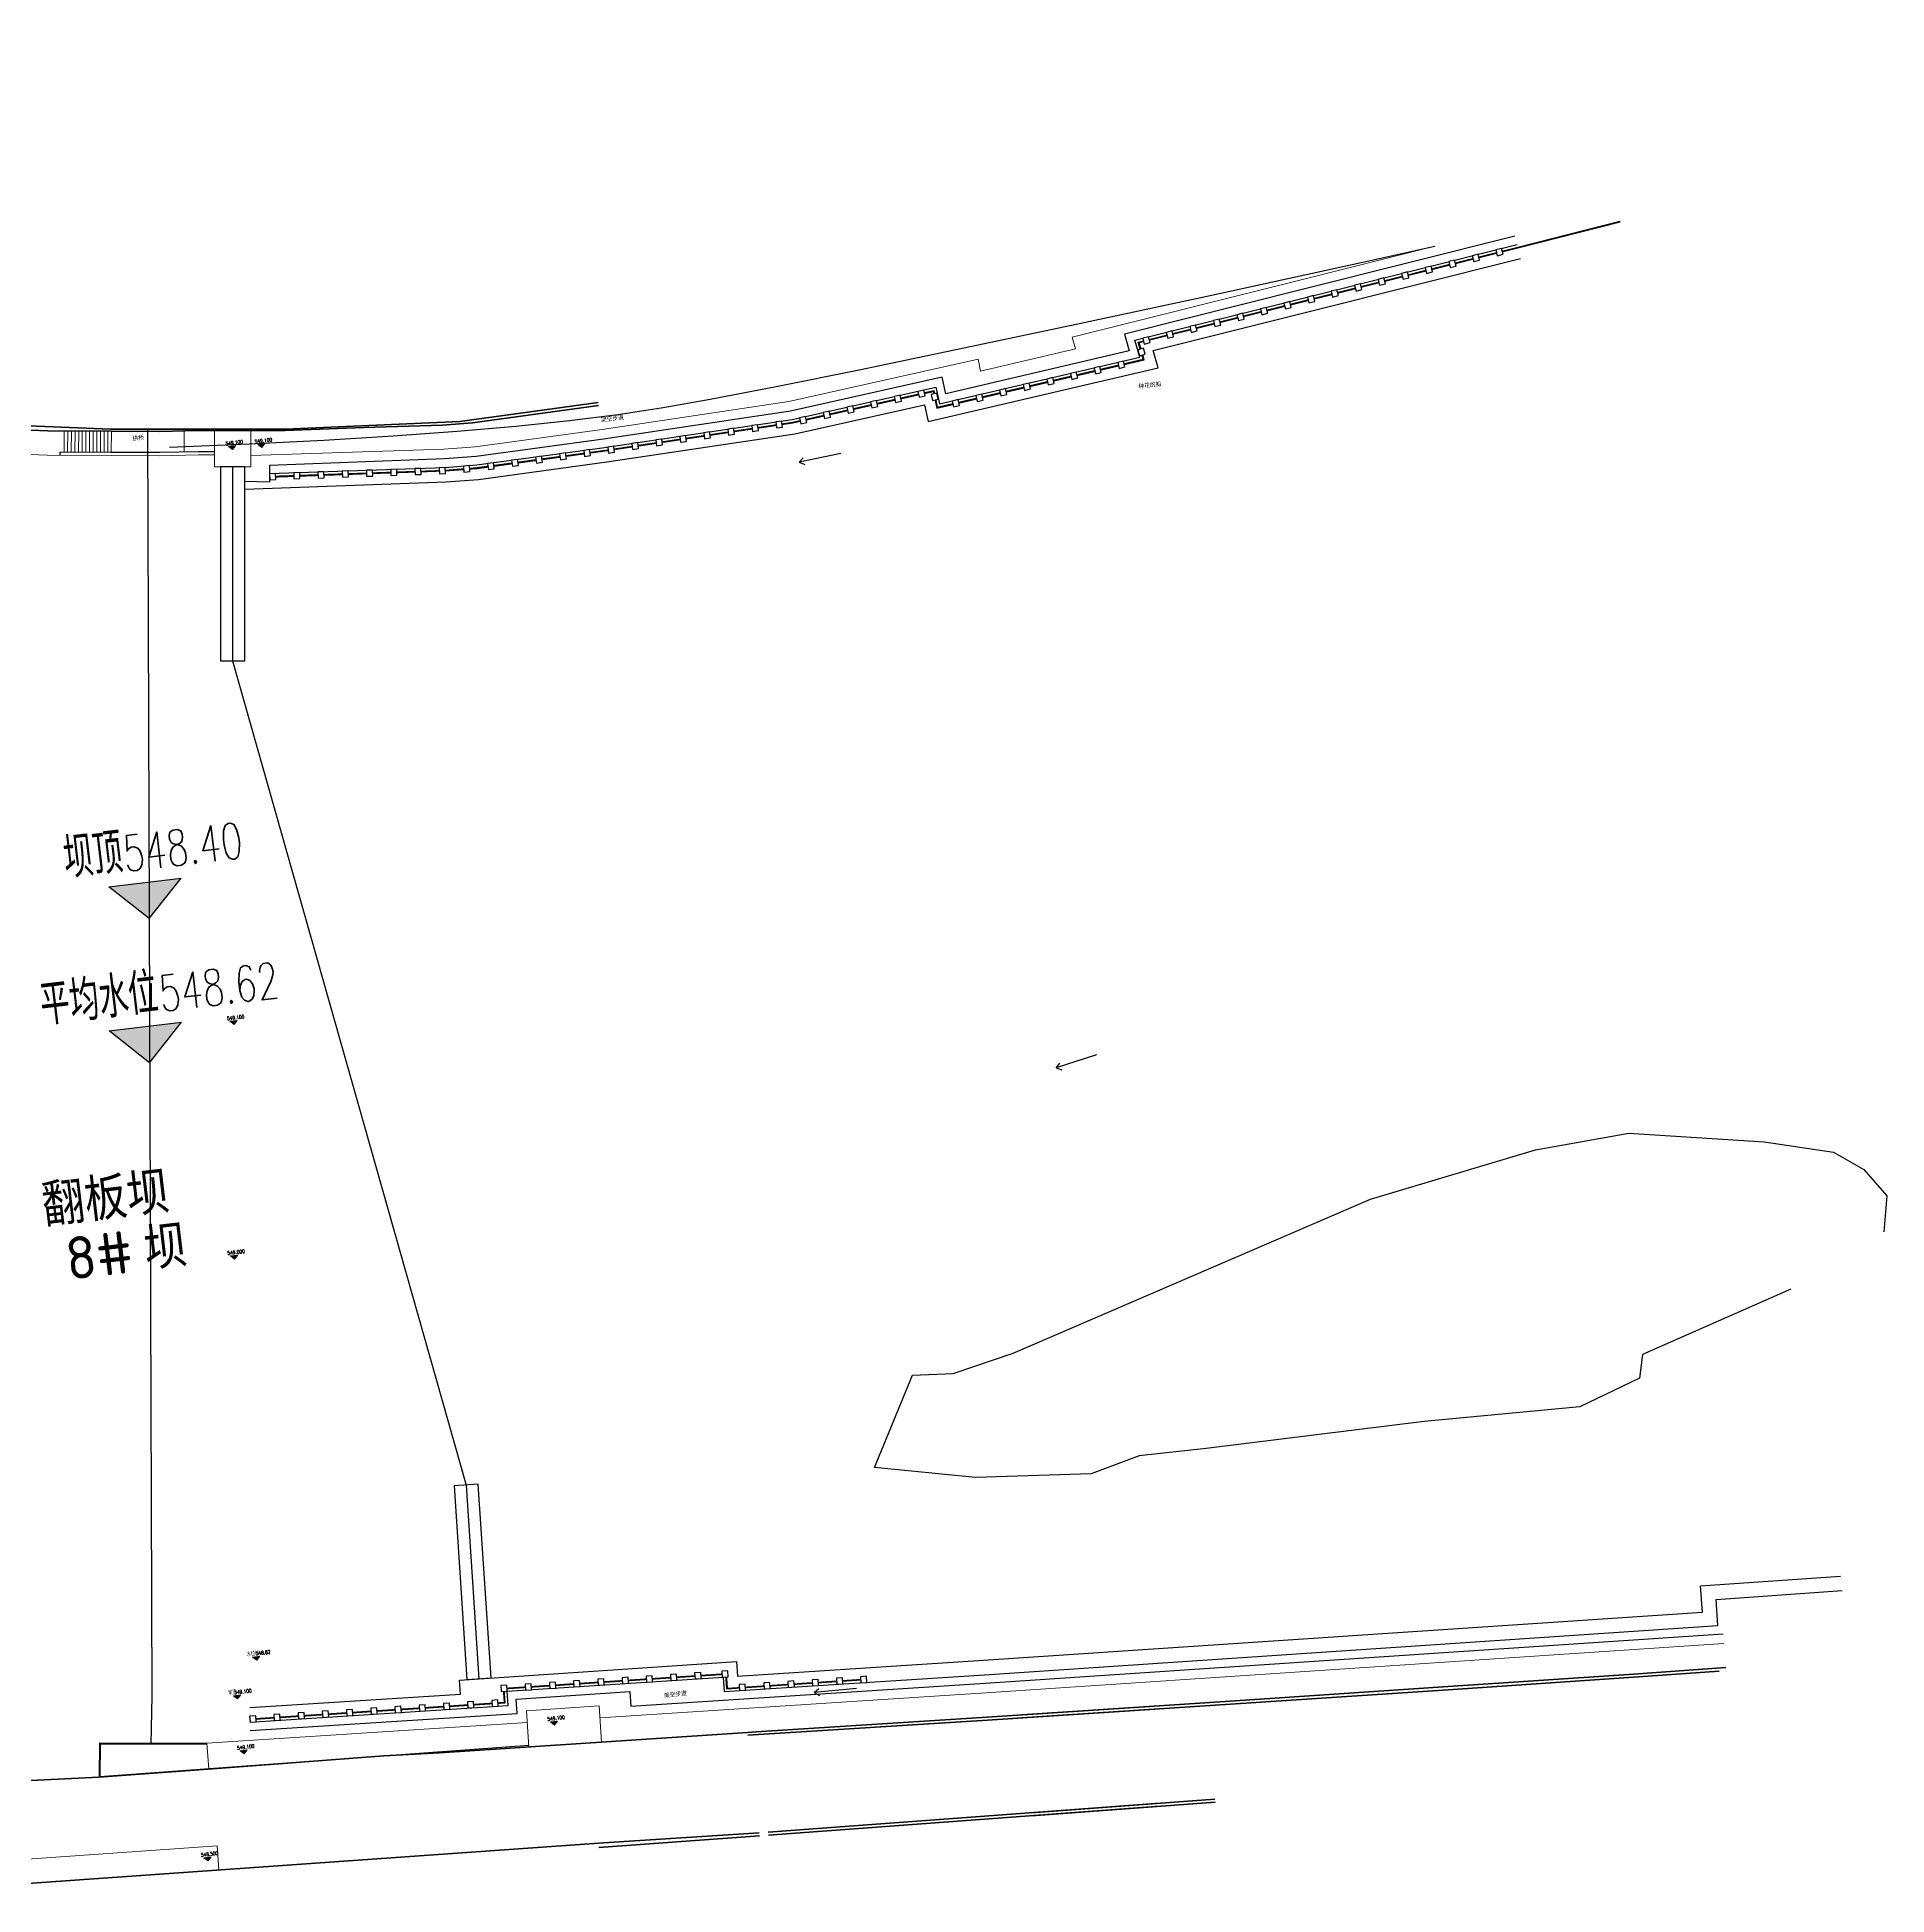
# Model space of a CAD drawing. Header units: millimetres. Extents: x -1481984 to -235402, y 1078406 to 1875046.
# Drawn here: x -786021 to -633556, y 1625717 to 1778865 of the extents above; entities that cross this region are included whole.
import ezdxf

# ---------------------------------------------------------------- set-up
doc = ezdxf.new("R2010")
doc.units = ezdxf.units.MM
doc.header["$LTSCALE"] = 1000
doc.layers.get('0').update_dxf_attribs({"linetype": 'CONTINUOUS'})
for name, color, linetype in [('0-入水台阶LW', 33, 'CONTINUOUS'), ('DIM_ELEV', 3, 'CONTINUOUS'), ('PUB_TEXT', 7, 'CONTINUOUS'), ('SXSS', 5, 'CONTINUOUS')]:
    doc.layers.add(name, color=color, linetype=linetype)
for name, color, linetype, lineweight in [('0-建筑外轮廓线LW', 161, 'CONTINUOUS', 100), ('0-景观布局LW', 30, 'CONTINUOUS', 15), ('0-栏杆LW', 50, 'CONTINUOUS', 30), ('0-石    景LW', 33, 'CONTINUOUS', 30), ('0-铺装分割线LW', 181, 'CONTINUOUS', 9)]:
    doc.layers.add(name, color=color, linetype=linetype, lineweight=lineweight)
doc.styles.add('_TCH_DIM', font='SIMPLEX.shx', dxfattribs={"width": 0.7, "bigfont": 'GBCBIG.shx'})
doc.styles.get("Standard").update_dxf_attribs({"font": 'tssdeng.shx', "width": 0.7, "bigfont": 'hztxt.shx'})
doc.linetypes.add('84542', pattern='A,0,[173,AAA.SHX,S=1,R=0,X=0,Y=0],2,-0.5,[146,AAA.SHX,S=1,R=0,X=0,Y=0],-0.5,1,[173,AAA.SHX,S=1,R=0,X=0,Y=0],4,[173,AAA.SHX,S=1,R=0,X=0,Y=0],0.5,[150,AAA.SHX,S=1,R=0,X=0,Y=1],3.5', length=12)

# ---------------------------------------------------------------- blocks, each defined once
blk = doc.blocks.new('gc086')
for p, q in [((0, 0), (7, 0)), ((7, 0), (6.18, 0.57)), ((7, 0), (6.18, -0.57))]:
    blk.add_line(p, q)
blk = doc.blocks.new('ZHUDUN')
at = {"linetype": 'Continuous'}
blk.add_wipeout([(0, 0), (0.43, -0.25), (0.68, 0.18), (0.25, 0.43)], dxfattribs=at).dxf.layer = '0-景观布局LW'
at = {"layer": '0-栏杆LW', "linetype": 'Continuous'}
blk.add_lwpolyline([(0, 0), (0.43, -0.25), (0.68, 0.18), (0.25, 0.43)], close=True, dxfattribs=at)
blk = doc.blocks.new('*U32')
at = {"layer": '0-铺装分割线LW', "linetype": 'Continuous', "rotation": 30.12903871182491}
blk.add_blockref('ZHUDUN', (0, 0), dxfattribs=at)
blk = doc.blocks.new('铁链子栏杆')
at = {"layer": '0-栏杆LW', "linetype": 'Continuous', "flags": 128}
for points in [[(-426.43, -58.26), (-405.4, -58.38), (-405.39, -57.22), (-386.99, -57.3), (-387, -58.5), (-375.47, -58.56)], [(-426.43, -58.32), (-405.34, -58.44), (-405.33, -57.28), (-387.05, -57.36), (-387.06, -58.56), (-375.47, -58.62)]]:
    blk.add_lwpolyline(points, dxfattribs=at)
at = {"layer": '0-入水台阶LW', "color": 0, "linetype": 'ByBlock', "lineweight": -2, "transparency": 16777216}
for p, rotation in [((-426.43, -58.54), 359.6633668047719), ((-424.43, -58.55), 359.6633668047719), ((-422.43, -58.56), 359.6633668047719), ((-420.43, -58.57), 359.6633668047719), ((-418.43, -58.58), 359.6633668047719), ((-416.43, -58.6), 359.6633668047719), ((-414.43, -58.61), 359.6633668047719), ((-412.43, -58.62), 359.6633668047719), ((-410.43, -58.63), 359.6633668047719), ((-408.43, -58.64), 359.6633668047719), ((-406.43, -58.65), 359.6633668047719), ((-403.59, -57.51), 359.7451434252209), ((-401.59, -57.51), 359.7451434252209), ((-399.59, -57.52), 359.7451434252209), ((-397.59, -57.53), 359.7451434252209), ((-395.59, -57.54), 359.7451434252209), ((-393.59, -57.55), 359.7451434252209), ((-391.59, -57.56), 359.7451434252209), ((-389.59, -57.57), 359.7451434252209), ((-387.34, -57.58), 359.7451434252209), ((-383.97, -58.79), 359.6860516338738), ((-381.97, -58.8), 359.6860516338738), ((-379.97, -58.81), 359.6860516338738), ((-377.97, -58.83), 359.6860516338738), ((-375.97, -58.84), 359.6860516338738)]:
    blk.add_blockref('*U32', p, dxfattribs=dict(at, rotation=rotation))
for p, rotation in [((-405.11, -57.48), 89.66336680745165), ((-385.99, -58.77), 359.6860516338738)]:
    blk.add_blockref('*U32', p, dxfattribs=dict(at, rotation=rotation))
blk = doc.blocks.new('*U352')
at = {"layer": '0-铺装分割线LW', "linetype": 'Continuous', "xscale": 1000, "yscale": 1000, "zscale": 1000, "rotation": 30.32821143938624}
blk.add_blockref('ZHUDUN', (2, -502), dxfattribs=at)
blk = doc.blocks.new('*U353')
at = {"layer": '0-石    景LW', "color": 0, "linetype": 'ByBlock', "lineweight": -2, "transparency": 16777216}
for p, rotation in [((154709, 57897), 7.323919922611289), ((156692, 58152), 7.323919922611289), ((142806, 56368), 7.323919922611289), ((144790, 56623), 7.323919922611289), ((146774, 56878), 7.323919922611289), ((148757, 57133), 7.323919922611289), ((150741, 57387), 7.323919922611289), ((152725, 57642), 7.323919922611289), ((130902, 54852), 7.238907058699729), ((132887, 55104), 7.238907058699729), ((134871, 55356), 7.238907058699729), ((136855, 55608), 7.238907058699729), ((138839, 55860), 7.238907058699729), ((140823, 56113), 7.323919922611289), ((128918, 54600), 7.238907058699729), ((104042, 51784), 5.835829338513891), ((106032, 51987), 5.835829338513891), ((108022, 52190), 5.835829338513891), ((118686, 51948), 6.345225691329243), ((120673, 52169), 6.345225691329243), ((122661, 52390), 6.345225691329243), ((124649, 52612), 6.345225691329243), ((54138, 51762), 355.2406674130638), ((56131, 51596), 355.2406674130638), ((58124, 51430), 355.2406674130638), ((60117, 51264), 355.2406674130638), ((62110, 51098), 355.2406674130638), ((64103, 50932), 355.2406674130638), ((66096, 50766), 355.2406674130638), ((68089, 50600), 355.2406674130638), ((70086, 50497), 357.6026361551165), ((72085, 50465), 1.01147510726565), ((74085, 50500), 1.01147510726565), ((76085, 50536), 1.01147510726565), ((78084, 50571), 1.01147510726565), ((80084, 50606), 1.01147510726565), ((82084, 50645), 1.730923059362459), ((84083, 50705), 1.730923059362459), ((86082, 50766), 1.730923059362459), ((88081, 50826), 1.730923059362459), ((90080, 50887), 1.730923059362459), ((92079, 50947), 1.730923059362459), ((94078, 51007), 1.730923059362459), ((96077, 51068), 1.730923059362459), ((98073, 51174), 5.835829338513891), ((100063, 51377), 5.835829338513891), ((102053, 51580), 5.835829338513891), ((112722, 51285), 6.345225691329243), ((114710, 51506), 6.345225691329243), ((116698, 51727), 6.345225691329243)]:
    blk.add_blockref('*U352', p, dxfattribs=dict(at, rotation=rotation))
for p, rotation in [((126496, 52940), 99.14617582006642), ((109564, 51849), 275.4500101365579)]:
    blk.add_blockref('*U352', p, dxfattribs=dict(at, rotation=rotation))
for p, rotation in [((126934, 54348), 7.238907058699729), ((110735, 51064), 6.345225691329243)]:
    blk.add_blockref('*U352', p, dxfattribs=dict(at, rotation=rotation))
blk = doc.blocks.new('地形')
at = {"layer": 'DIM_ELEV', "linetype": 'Continuous'}
for color, points in [(3, [(51351, 54085), (51051, 54385), (51651, 54385)]), (3, [(39964, 16503), (36964, 19503), (42964, 19503)]), (4, [(38599, 4705), (35599, 7705), (41599, 7705)]), (3, [(45876, 7015), (45576, 7315), (46176, 7315)]), (3, [(43641, -12200), (43341, -11900), (43941, -11900)]), (152, [(41543, -45252), (41243, -44952), (41843, -44952)]), (3, [(35608, -61211), (35308, -60911), (35908, -60911)])]:
    blk.add_hatch(color=color, dxfattribs=at).paths.add_polyline_path(points)
at = {"layer": '0-入水台阶LW', "color": 143, "linetype": 'Continuous', "true_color": 0x7aafdf, "flags": 128}
for points in [[(158400, 59078), (140468, 56773), (125476, 54869), (125707, 53434), (110280, 51718), (110147, 53111), (97395, 51808), (81812, 51337), (71218, 51150), (68607, 51259), (54217, 52441), (54058, 51077), (52048, 51361)], [(40314, -50946), (62341, -52135), (62404, -50971), (71792, -51448), (71728, -52642), (100939, -54219)], [(100939, -54219), (161847, -57359)]]:
    blk.add_lwpolyline(points, dxfattribs=at)
at = {"layer": '0-入水台阶LW', "linetype": 'Continuous', "flags": 128}
for points in [[(54138, 51762), (68563, 50560), (71209, 50450), (81829, 50637), (97441, 51109), (109517, 52343), (109651, 50944), (126515, 52819), (126282, 54265), (140557, 56079), (158490, 58383)], [(51977, 50737), (68488, 49363), (71195, 49249), (81858, 49438), (97521, 49911), (108437, 51027), (108572, 49616), (127900, 51766), (127664, 53231), (140709, 54888), (158644, 57193)], [(40531, -49055), (57902, -50008), (57964, -48848), (80817, -50037), (80752, -51235), (101041, -52322)], [(40394, -50249), (61680, -51398), (61743, -50236), (79554, -51173), (79489, -52369), (100975, -53520), (161490, -56639), (161594, -54483), (171991, -54987)], [(101037, -52322), (160349, -55379), (160453, -53226), (172012, -53787)]]:
    blk.add_lwpolyline(points, dxfattribs=at)
at = {"layer": '0-建筑外轮廓线LW', "linetype": 'Continuous'}
blk.add_line((27498, -53288), (15613, -52453), dxfattribs=at)
at = {"layer": '0-建筑外轮廓线LW', "linetype": 'Continuous', "flags": 128}
for points in [[(-75933, 103467), (-74515, 102471), (-63880, 95758), (-51494, 88828), (-33750, 79995), (-26365, 76736), (-18980, 73476), (-3826, 67848), (11759, 63196), (27442, 59223), (41585, 56944), (55878, 55259), (70223, 54185), (81733, 54377)], [(62281, 54613), (55832, 55141), (48726, 55986), (45547, 56287), (41600, 56774), (36404, 57418), (29452, 58517), (26903, 58990), (11646, 62780), (-4044, 67646), (-19099, 73193), (-32840, 79417)], [(81733, 54143), (71251, 53951), (68785, 54054), (62281, 54613), (62281, 54613)], [(27498, -53288), (37252, -53734), (51010, -54319), (51010, -54319), (55595, -54621), (81023, -55948)], [(81023, -55948), (81733, -55986)], [(81733, -55986), (100788, -57015), (114595, -57754)], [(161149, -60379), (153697, -60027), (138793, -59261), (120816, -58338), (103623, -57417)], [(103628, -57167), (120829, -58088), (138806, -59012), (153709, -59777), (161712, -60156)], [(7359, -60665), (68161, -63584)], [(80998, -64514), (67730, -63915)], [(68161, -63584), (80999, -64263)], [(81733, -64296), (114101, -65747)], [(114085, -65996), (81722, -64546)], [(118615, -66199), (103448, -65520)], [(103453, -65270), (118627, -65949)]]:
    blk.add_lwpolyline(points, dxfattribs=at)
blk.add_lwpolyline([(114579, -58004), (100775, -57265, -0.0001182), (100775, -57265), (81022, -56180)], format="xyb", dxfattribs=at)
at = {"layer": '0-景观布局LW', "linetype": 'Continuous'}
for p, q in [((37748, 57252), (37532, 55512)), ((38046, 57215), (37830, 55475)), ((38343, 57178), (38128, 55439)), ((38641, 57141), (38425, 55402)), ((38939, 57104), (38723, 55365)), ((39237, 57067), (39021, 55329)), ((39534, 57030), (39319, 55292)), ((39832, 56993), (39616, 55255)), ((40130, 56956), (39914, 55218)), ((40427, 56919), (40212, 55182)), ((40725, 56882), (40510, 55145)), ((41023, 56848), (40807, 55108)), ((41320, 56806), (41105, 55072)), ((41618, 56769), (41403, 55035)), ((47564, 56096), (47362, 54357)), ((27503, -53288), (27859, -50493)), ((27859, -50493), (36650, -51549)), ((100896, -55018), (161806, -58158))]:
    blk.add_line(p, q, dxfattribs=at)
for points in [[(151749, 59029), (140367, 57566), (121183, 55130)], [(49818, 53842), (48514, 53997), (45330, 54299), (41355, 54789), (36125, 55438), (29113, 56546), (26479, 57034), (22179, 58103)], [(113255, 54233), (97342, 52607), (81793, 52137), (71228, 51950), (68658, 52058), (52789, 53422)], [(121183, 55130), (121342, 54141), (113350, 53238), (113255, 54233)]]:
    blk.add_lwpolyline(points, dxfattribs=at)
at = {"layer": '0-景观布局LW', "linetype": 'Continuous', "flags": 128}
for points in [[(53042, 55591), (52682, 52494), (49702, 52848), (50062, 55937)], [(36561, -53704), (36648, -51549), (63097, -52977)], [(62988, -55007), (63149, -52011), (69141, -52324), (68979, -55319)], [(69088, -53301), (100896, -55018)], [(7105, -58650), (36501, -60063), (36405, -62060)]]:
    blk.add_lwpolyline(points, dxfattribs=at)
at = {"layer": '0-栏杆LW', "linetype": 'Continuous'}
for p, q in [((37200, 55304), (37230, 55553)), ((27911, -50561), (36643, -51609))]:
    blk.add_line(p, q, dxfattribs=at)
at = {"layer": '0-栏杆LW', "linetype": 'Continuous', "flags": 128}
for points in [[(54114, 51482), (68546, 50281), (71206, 50170), (81836, 50357), (97460, 50829), (109265, 52036), (109399, 50634), (126838, 52573), (126605, 54024), (140593, 55801), (158526, 58106), (167141, 59231)], [(54119, 51542), (68549, 50341), (71207, 50230), (81834, 50417), (97456, 50889), (109319, 52102), (109453, 50700), (126769, 52626), (126536, 54076), (140585, 55860), (158518, 58165), (167133, 59290)], [(49848, 54090), (48540, 54245), (45357, 54548), (41386, 55037), (37230, 55553)]]:
    blk.add_lwpolyline(points, dxfattribs=at)
at = {"layer": '0-栏杆LW', "linetype": 'Continuous'}
blk.add_lwpolyline([(27911, -50561), (27567, -53231), (62996, -54851)], dxfattribs=at)
at = {"layer": 'DIM_ELEV', "color": 3, "linetype": 'Continuous'}
for p, q in [((51351, 54085), (51051, 54385)), ((51051, 54385), (51651, 54385)), ((51351, 54085), (51651, 54385)), ((39964, 16503), (36964, 19503)), ((36964, 19503), (42964, 19503)), ((39964, 16503), (42964, 19503)), ((45876, 7015), (45576, 7315)), ((45576, 7315), (46176, 7315)), ((45876, 7015), (46176, 7315)), ((43641, -12200), (43341, -11900)), ((43341, -11900), (43941, -11900)), ((43641, -12200), (43941, -11900)), ((35608, -61211), (35308, -60911)), ((35308, -60911), (35908, -60911)), ((35608, -61211), (35908, -60911))]:
    blk.add_line(p, q, dxfattribs=at)
at = {"layer": 'DIM_ELEV', "color": 4, "linetype": 'Continuous'}
for p, q in [((38599, 4705), (35599, 7705)), ((35599, 7705), (41599, 7705)), ((38599, 4705), (41599, 7705))]:
    blk.add_line(p, q, dxfattribs=at)
at = {"layer": 'DIM_ELEV', "color": 152, "linetype": 'Continuous'}
for p, q in [((41543, -45252), (41243, -44952)), ((41243, -44952), (41843, -44952)), ((41543, -45252), (41843, -44952))]:
    blk.add_line(p, q, dxfattribs=at)
at = {"layer": 'SXSS', "linetype": 'Continuous'}
blk.add_lwpolyline([(46209, 54900), (52772, 54395), (58911, 53978), (64625, 53648), (69915, 53407), (74782, 53254), (79223, 53190), (83241, 53213), (86835, 53324), (90931, 53561), (96459, 53962), (103416, 54527), (111804, 55255), (121622, 56147), (132871, 57203), (145550, 58422), (151749, 59029)], dxfattribs=at)
at = {"layer": 'SXSS', "linetype": '84542', "elevation": 548709, "flags": 128}
blk.add_lwpolyline([(44599, 56573), (44599, 56573), (44599, 56573), (44599, 56573), (32600, -47163), (32600, -47163), (32600, -47163), (32069, -51066)], dxfattribs=at)
at = {"layer": 'SXSS', "linetype": 'Continuous', "elevation": 548733, "flags": 128}
blk.add_lwpolyline([(170727, -29801), (157945, -33725), (157485, -35616), (152301, -37378), (139431, -37066), (121326, -37152), (115770, -37117), (111667, -38122), (102167, -37285), (93988, -35480), (97987, -28308), (101332, -28546), (106458, -27474), (137204, -18350), (151185, -15909), (158987, -15463), (169991, -17486), (175551, -18995), (177865, -20713), (179495, -23098), (178909, -26009)], dxfattribs=at)
at = {"layer": 'SXSS', "linetype": 'Continuous'}
for p, xscale, yscale, zscale, rotation in [((101094, 47857), 499.9999999925115, 499.9999999925115, 499.9999999925115, 185.2805601676651), ((116168, -3863), 499.9999999896691, 499.9999999896691, 499.9999999896691, 191.3012475744976), ((116168, -3863), 499.9999999896691, 499.9999999896691, 499.9999999896691, 191.3012475744976), ((90368, -53405), 500.000000010601, 500.000000010601, 500.000000010601, 178.4178879739176)]:
    blk.add_blockref('gc086', p, dxfattribs=dict(at, xscale=xscale, yscale=yscale, zscale=zscale, rotation=rotation))
at = {"layer": 'PUB_TEXT', "color": 30, "linetype": 'Continuous'}
blk.add_text('拱桥', height=350, dxfattribs=at).set_placement((43282, 55756))
at = {"layer": 'PUB_TEXT', "color": 7, "linetype": 'Continuous', "style": '_TCH_DIM', "width": 0.705882}
for s, height, p in [('549.100', 297.5, (50841, 54490)), ('548.40', 2975, (38453, 20553)), ('548.62', 2975, (40037, 8755)), ('549.100', 297.5, (45366, 7420)), ('549.000', 297.5, (43115, -11795)), ('548.62', 297.5, (41539, -44847)), ('546.500', 297.5, (35082, -60806))]:
    blk.add_text(s, height=height, dxfattribs=at).set_placement(p)
at = {"layer": 'PUB_TEXT', "color": 7, "linetype": 'Continuous', "style": '_TCH_DIM'}
for s, height, p in [('坝顶', 3375.9, (33538, 20553)), ('平均水位', 3375.9, (30207, 8755)), ('水位线', 337.6, (40802, -44847)), ('坝顶', 337.6, (38901, -47835))]:
    blk.add_text(s, height=height, dxfattribs=at).set_placement(p)
at = {"layer": 'PUB_TEXT', "linetype": 'Continuous'}
for s, p in [('翻板坝', (28412, -7750)), ('8#', (29827, -12312)), ('坝', (36327, -12312))]:
    blk.add_text(s, height=3500, dxfattribs=at).set_placement(p)
at = {"layer": '0-入水台阶LW', "linetype": 'Continuous', "xscale": 1000, "yscale": 1000, "zscale": 1000, "rotation": 357.2457936613306}
blk.add_blockref('铁链子栏杆', (469148, -12270), dxfattribs=at)
at = {"layer": '0-石    景LW', "linetype": 'Continuous'}
blk.add_blockref('*U353', (0, 0), dxfattribs=at)
at = {"layer": 'DIM_ELEV', "linetype": 'Continuous'}
for points in [[(53763, 53973), (53463, 54273), (54063, 54273)], [(39608, -48240), (39308, -47940), (39908, -47940)], [(39599, -52800), (39299, -52500), (39899, -52500)], [(65281, -53458), (64981, -53158), (65581, -53158)]]:
    blk.add_hatch(color=3, dxfattribs=at).paths.add_polyline_path(points)
at = {"layer": 'DIM_ELEV', "color": 3, "linetype": 'Continuous'}
for p, q in [((53763, 53973), (53463, 54273)), ((53463, 54273), (54063, 54273)), ((53763, 53973), (54063, 54273)), ((39608, -48240), (39308, -47940)), ((39308, -47940), (39908, -47940)), ((39608, -48240), (39908, -47940)), ((39599, -52800), (39299, -52500)), ((39299, -52500), (39899, -52500)), ((39599, -52800), (39899, -52500)), ((65281, -53458), (64981, -53158)), ((64981, -53158), (65581, -53158)), ((65281, -53458), (65581, -53158))]:
    blk.add_line(p, q, dxfattribs=at)
at = {"layer": 'PUB_TEXT', "color": 7, "linetype": 'Continuous', "style": '_TCH_DIM', "width": 0.705882}
for p in [(53253, 54378), (39393, -47835), (39089, -52395), (64771, -53053)]:
    blk.add_text('549.100', height=297.5, dxfattribs=at).set_placement(p)
at = {"layer": 'PUB_TEXT', "color": 30, "linetype": 'Continuous'}
for p in [(81794, 52736), (74541, -52316)]:
    blk.add_text('架空步道', height=350, dxfattribs=at).set_placement(p)
at = {"layer": 'PUB_TEXT', "color": 11, "linetype": 'Continuous'}
blk.add_text('种花的船', height=350, dxfattribs=at).set_placement((126121, 50240))

msp = doc.modelspace()

# ---------------------------------------------------------------- block references
at = {"rotation": 6.781328155993902}
msp.add_blockref('地形', (-814522.1, 1685088.4), dxfattribs=at)

# ---------------------------------------------------------------- next in the draw order: linework, layer by layer
for points in [[(-770907.7, 1727436), (-768907.7, 1727436), (-768907.7, 1743436), (-770907.7, 1743436)], [(-750599.1, 1643466), (-748603.5, 1643598.7), (-749664.9, 1659563.4), (-751660.5, 1659430.8)]]:
    msp.add_lwpolyline(points, close=True)
msp.add_lwpolyline([(-769907.7, 1743436), (-769907.7, 1727436), (-750662.7, 1659497.1), (-749601.3, 1643532.4)])

doc.saveas('drawing.dxf')
